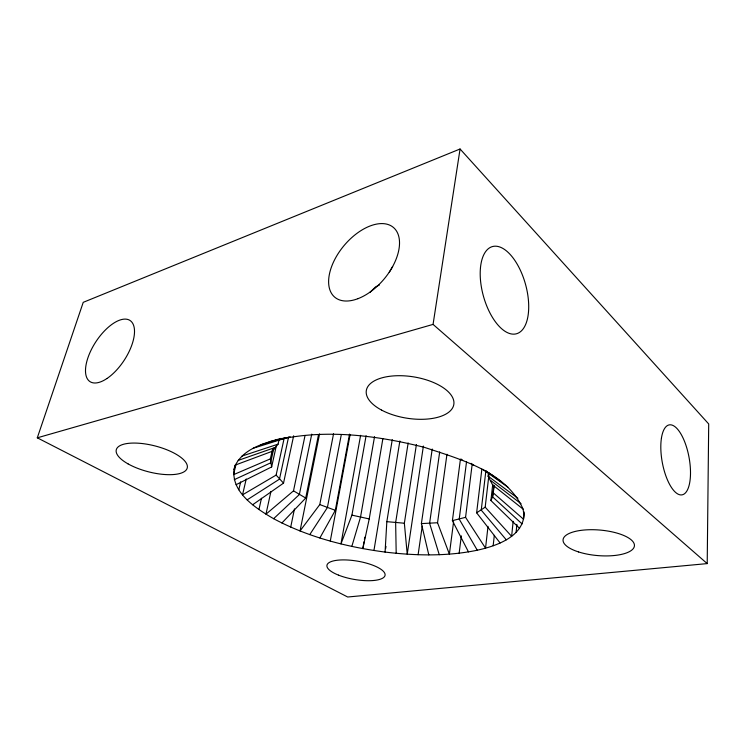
<?xml version="1.0" encoding="UTF-8"?>
<svg xmlns="http://www.w3.org/2000/svg" width="746" height="746" viewBox="0 0 746 746"><rect width="100%" height="100%" fill="white"/><g stroke="black" fill="none" stroke-linecap="round" stroke-linejoin="round"><path stroke-width="1.12" d="M707.208 563.603L708.7 423.952L460.068 148.995L83.235 302.335L37.3 437.818L347.692 597.005L707.208 563.603L433.062 324.398L37.3 437.818M524.112 511.961C524.783 536.421 496.827 545.867 477.281 550.222C446.975 556.497 415.662 555.723 385.076 552.077L386.838 521.659L399.865 440.979M235.018 465.243C227.959 490.514 255.02 507.905 273.623 518.694C308.061 537.148 346.526 546.958 385.076 552.077M516.083 532.513L516.894 524.438M513.155 521.333L511.625 536.337L485.189 507.177L489.059 473.813M493.162 545.755L494.309 535.348M493.88 485.413L492.584 496.873L490.905 500.529L519.598 528.373M522.107 523.934L492.584 496.873L494.216 486.094M488.015 526.359L485.534 548.179L465.569 517.323L472.162 464.394M490.905 500.529L492.733 484.406M493.432 493.013L523.552 519.225L523.888 514.274L523.077 509.108L492.547 484.825L488.089 476.19L488.49 472.722M485.879 470.782L481.245 510.133L506.273 539.824M500.1 542.967L476.629 512.81L481.86 469.113M459.144 553.206L461.317 535.87M466.52 461.923L459.219 519.132L477.281 550.222M453.568 521.958L449.381 554.138L437.548 522.741L446.966 454.23M468.46 551.9L452.402 520.643L460.385 459.564M439.692 451.927L429.603 523.319L439.254 554.698M428.81 554.884L421.397 523.599L432.214 449.017M418.114 554.716L422.245 526.117M423.392 446.052L407.223 554.185L404.36 523.226L416.408 444.523M433.062 324.398L460.068 148.995M408.165 442.919L395.641 522.592L396.191 553.299M385.626 548.646L385.999 546.352M373.942 550.511L392.265 439.636M364.011 541.773L362.845 548.618L369.233 518.936L382.903 438.527M364.402 539.489L364.794 537.204M374.548 436.643L360.523 517.164L351.832 546.408M360.616 435.338L340.959 543.89L351.925 515.132L366.1 435.711M319.866 537.978L335.318 510.32L349.538 434.116M330.282 541.074L350.107 434.685M341.295 434.629L327.391 507.56L309.767 534.602M319.577 433.883L300.032 530.975L319.782 504.585L333.565 433.752M281.904 522.993L305.72 498.048L318.551 434.47M311.753 434.125L299.36 494.523L273.623 518.694M290.716 527.096L294.465 508.912M270.919 491.539L265.958 514.199L293.504 490.849L305.049 435.459M252.68 504.744L283.527 483.138L293.654 435.785M288.543 437.203L279.48 479.146L247.187 499.829M246.227 478.969L242.543 494.831L276.123 475.09L284.235 437.93M236.025 484.713L271.647 466.931L276.374 445.539M233.936 469.766L235.456 465L272.458 451.209L278.072 444.159L279.069 439.646M258.955 509.537L261.473 498.244M271.647 466.931L270.35 458.883L272.355 449.875M272.458 451.209L272.961 448.952M273.857 448.15L270.584 462.884L234.253 479.659M238.804 489.786L240.669 481.86M235.969 464.497L233.545 474.67L270.35 458.883M389.263 272.299L392.648 266.481M235.456 465C244.222 448.271 264.354 443.171 281.121 438.396M369.829 292.497L375.611 286.865L379.462 284.935M485.189 507.177L476.629 512.81M290.11 436.708L253.258 448.225M238.142 460.422L274.826 447.591M241.993 456.067L278.072 444.159M260.634 444.83L285.205 437.66M465.569 517.323L452.402 520.643M269.12 441.846C320.025 428.213 374.194 434.648 424.595 447.413C460.207 459.284 506.525 471.575 523.077 509.108M437.548 522.741L421.397 523.599M404.36 523.226L386.838 521.659M369.233 518.936L351.925 515.132M335.318 510.32L319.782 504.585M305.72 498.048L293.504 490.849M485.963 470.95L501.023 481.515M488.313 472.666L493.041 475.985M482.811 469.355L507.84 487.11M471.062 463.331L473.794 465.355M488.089 476.19L517.883 498.281M490.765 480.545L521.081 503.764M460.851 458.939L462.679 460.366M283.527 483.138L276.123 475.09M480.461 267.823A45.217 21.858 74.6 0 0 513.36 334.152A45.217 21.858 74.6 0 0 519.533 268.532A45.217 21.858 74.6 0 0 480.461 267.823M381.579 410.095A44.294 20.935 9 0 0 453.195 406.673A44.294 20.935 9 0 0 395.427 375.788A44.294 20.935 9 0 0 381.579 410.095M128.023 463.863A36.619 13.344 14.4 0 0 186.631 469.383A36.619 13.344 14.4 0 0 140.64 443.385A36.619 13.344 14.4 0 0 128.023 463.863M661.432 438.135A35.566 13.614 79.6 0 0 679.056 494.561A35.566 13.614 79.6 0 0 686.46 446.882A35.566 13.614 79.6 0 0 661.432 438.135M578.588 551.947A35.817 12.813 4.8 0 0 634.342 546.408A35.817 12.813 4.8 0 0 583.297 530.098A35.817 12.813 4.8 0 0 578.588 551.947M338.498 575.129A29.476 9.278 9.7 0 0 384.899 575.875A29.476 9.278 9.7 0 0 344.643 559.91A29.476 9.278 9.7 0 0 338.498 575.129M357.931 298.68A45.553 26.082 -50 0 0 397.385 232.631A45.553 26.082 -50 0 0 336.912 255.608A45.553 26.082 -50 0 0 357.931 298.68M106.976 378.502A36.545 16.916 -56.8 0 0 132.583 323.167A36.545 16.916 -56.8 0 0 90.462 351.469A36.545 16.916 -56.8 0 0 106.976 378.502"/></g></svg>
